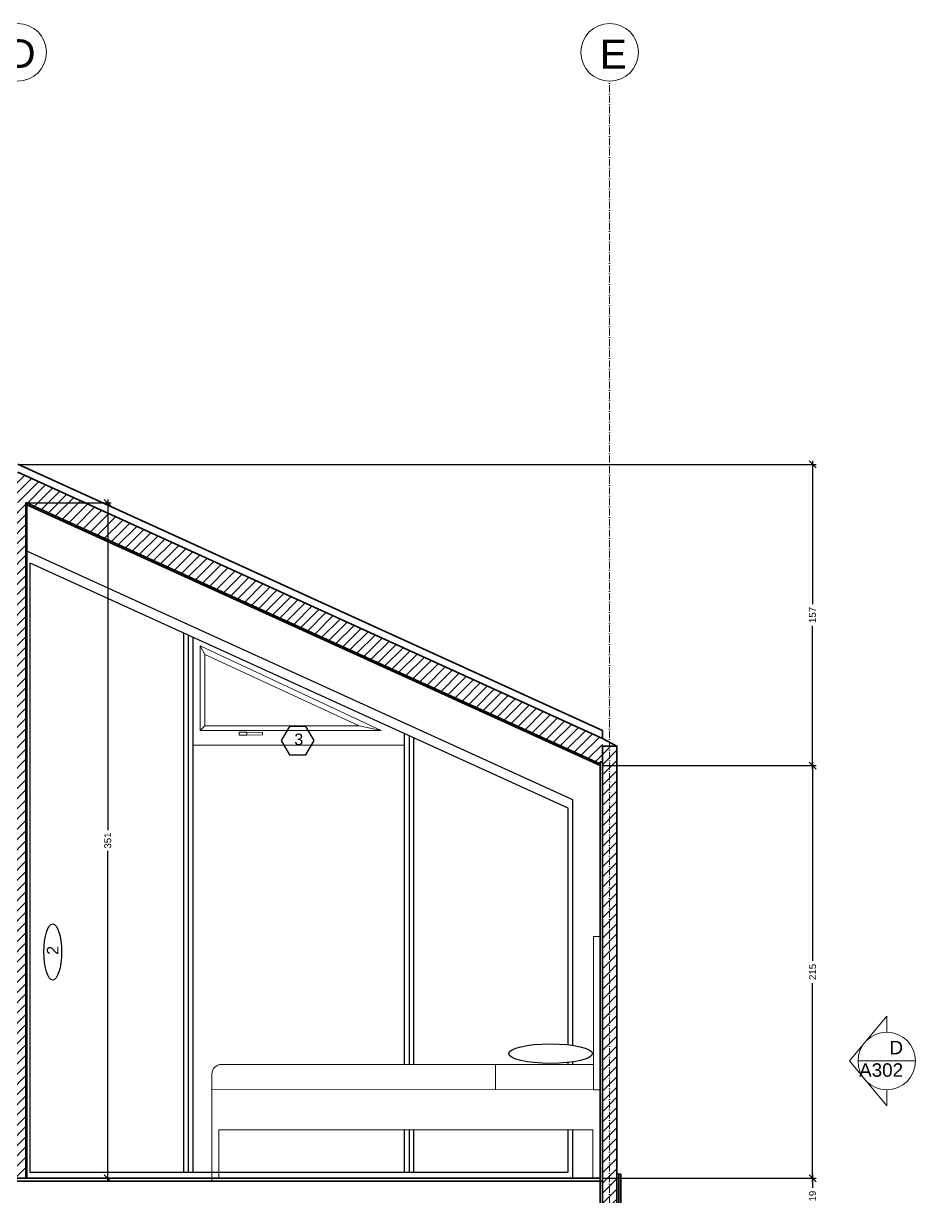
# Model space of a CAD drawing. Header units: inches. Extents: x 688 to 2880, y 906 to 1934.
# Drawn here: x 1184 to 1647, y 1315 to 1924 of the extents above; entities that cross this region are included whole.
import ezdxf

# ---------------------------------------------------------------- set-up
doc = ezdxf.new("R2010")
doc.units = ezdxf.units.IN
doc.header["$MEASUREMENT"] = 0
doc.linetypes.add('ACAD_ISO10W100', pattern=[18, 12, -3, 0, -3])
doc.linetypes.add('AUSGEZOGEN', pattern=[0])
for name, color, linetype, lineweight in [('ARREDI', 8, 'Continuous', 18), ('CAMPITURE', 7, 'Continuous', 25), ('INFISSI', 130, 'Continuous', 13), ('NUMERAZIONE', 30, 'Continuous', 25), ('quote nuove', 253, 'Continuous', 18), ('STRUTTURA', 7, 'Continuous', 35)]:
    doc.layers.add(name, color=color, linetype=linetype, lineweight=lineweight)
doc.styles.add('ARIAL', font='Arial.ttf')
doc.styles.get("Standard").update_dxf_attribs({"font": 'Arial.ttf'})
doc.dimstyles.new('TICK_36', dxfattribs={"dimtxt": 3.6, "dimasz": 3.6, "dimexe": 1.8, "dimexo": 1.2, "dimgap": 1.8, "dimtad": 0, "dimdec": 0, "dimzin": 0, "dimdsep": 46, "dimtxsty": 'ARIAL', "dimblk": 'OBLIQUE', "dimcen": 1.8, "dimdle": 1.8, "dimclrd": 256, "dimclrt": 256, "dimadec": 0, "dimazin": 0, "dimtfac": 1, "dimtdec": 0, "dimtmove": 1, "dimatfit": 3, "dimldrblk": 'OPEN90', "dimfxl": 1, "dimtfill": 1, "dimtolj": 1, "dimtzin": 0, "dimarcsym": 0})

# ---------------------------------------------------------------- blocks, each defined once
blk = doc.blocks.new('_Oblique')
at = {"color": 0, "linetype": 'ByBlock', "lineweight": -2}
blk.add_line((-0.5, -0.5), (0.5, 0.5), dxfattribs=at)
blk = doc.blocks.new('*D49')
at = {"layer": 'quote nuove', "lineweight": -2, "transparency": 16777216}
for p, q in [((1227.6, 1677.15), (1227.6, 1505.23)), ((1227.6, 1322.5), (1227.6, 1494.41))]:
    blk.add_line(p, q, dxfattribs=at)
at = {"layer": 'quote nuove', "color": 0, "lineweight": -2, "transparency": 16777216}
for p, q in [((1186.73, 1675.35), (1229.4, 1675.35)), ((1185.73, 1324.3), (1229.4, 1324.3))]:
    blk.add_line(p, q, dxfattribs=at)
at = {"layer": 'quote nuove', "lineweight": -2, "transparency": 16777216, "xscale": 3.6, "yscale": 3.6, "zscale": 3.6}
for p, rotation in [((1227.6, 1675.35), 90), ((1227.6, 1324.3), 270)]:
    blk.add_blockref('_Oblique', p, dxfattribs=dict(at, rotation=rotation))
at = {"layer": 'quote nuove', "transparency": 16777216, "insert": (1227.6, 1499.82), "char_height": 3.6, "attachment_point": 5, "rotation": 90, "style": 'ARIAL', "bg_fill": 3, "box_fill_scale": 1.25, "bg_fill_color": 256, "bg_fill_true_color": 13158600, "bg_fill_transparency": 0}
blk.add_mtext('\\A1;351', dxfattribs=at)
blk = doc.blocks.new('_Open90')
at = {"color": 0, "linetype": 'ByBlock', "lineweight": -2}
for p, q in [((0, 0), (-1, 0)), ((-0.5, 0.5), (0, 0)), ((0, 0), (-0.5, -0.5))]:
    blk.add_line(p, q, dxfattribs=at)
blk = doc.blocks.new('*D51')
at = {"layer": 'quote nuove', "color": 0, "lineweight": -2, "transparency": 16777216}
for p, q in [((1484.67, 1324.31), (1595.77, 1324.31)), ((1484.73, 1305.8), (1595.77, 1305.8))]:
    blk.add_line(p, q, dxfattribs=at)
at = {"layer": 'quote nuove', "lineweight": -2, "transparency": 16777216}
for p, q in [((1593.97, 1326.11), (1593.97, 1319.26)), ((1593.97, 1304), (1593.97, 1310.85))]:
    blk.add_line(p, q, dxfattribs=at)
at = {"layer": 'quote nuove', "lineweight": -2, "transparency": 16777216, "xscale": 3.6, "yscale": 3.6, "zscale": 3.6}
for p, rotation in [((1593.97, 1324.31), 90), ((1593.97, 1305.8), 270)]:
    blk.add_blockref('_Oblique', p, dxfattribs=dict(at, rotation=rotation))
at = {"layer": 'quote nuove', "transparency": 16777216, "insert": (1593.97, 1315.05), "char_height": 3.6, "attachment_point": 5, "rotation": 90, "style": 'ARIAL', "bg_fill": 3, "box_fill_scale": 1.25, "bg_fill_color": 256, "bg_fill_true_color": 13158600, "bg_fill_transparency": 0}
blk.add_mtext('\\A1;19', dxfattribs=at)
blk = doc.blocks.new('*D52')
at = {"layer": 'quote nuove', "color": 0, "lineweight": -2, "transparency": 16777216}
for p, q in [((1484.73, 1538.79), (1595.77, 1538.79)), ((1484.73, 1324.31), (1595.77, 1324.31))]:
    blk.add_line(p, q, dxfattribs=at)
at = {"layer": 'quote nuove', "lineweight": -2, "transparency": 16777216}
for p, q in [((1593.97, 1540.59), (1593.97, 1437.38)), ((1593.97, 1322.51), (1593.97, 1425.72))]:
    blk.add_line(p, q, dxfattribs=at)
at = {"layer": 'quote nuove', "lineweight": -2, "transparency": 16777216, "xscale": 3.6, "yscale": 3.6, "zscale": 3.6}
for p, rotation in [((1593.97, 1538.79), 90), ((1593.97, 1324.31), 270)]:
    blk.add_blockref('_Oblique', p, dxfattribs=dict(at, rotation=rotation))
at = {"layer": 'quote nuove', "transparency": 16777216, "insert": (1593.97, 1431.55), "char_height": 3.6, "attachment_point": 5, "rotation": 90, "style": 'ARIAL', "bg_fill": 3, "box_fill_scale": 1.25, "bg_fill_color": 256, "bg_fill_true_color": 13158600, "bg_fill_transparency": 0}
blk.add_mtext('\\A1;215', dxfattribs=at)
blk = doc.blocks.new('*D54')
at = {"layer": 'quote nuove', "color": 0, "lineweight": -2, "transparency": 16777216}
for p, q in [((1181.97, 1695.33), (1595.77, 1695.33)), ((1485.93, 1538.79), (1595.77, 1538.79))]:
    blk.add_line(p, q, dxfattribs=at)
at = {"layer": 'quote nuove', "lineweight": -2, "transparency": 16777216}
for p, q in [((1593.97, 1697.13), (1593.97, 1622.67)), ((1593.97, 1536.99), (1593.97, 1611.46))]:
    blk.add_line(p, q, dxfattribs=at)
at = {"layer": 'quote nuove', "lineweight": -2, "transparency": 16777216, "xscale": 3.6, "yscale": 3.6, "zscale": 3.6}
for p, rotation in [((1593.97, 1695.33), 90), ((1593.97, 1538.79), 270)]:
    blk.add_blockref('_Oblique', p, dxfattribs=dict(at, rotation=rotation))
at = {"layer": 'quote nuove', "transparency": 16777216, "insert": (1593.97, 1617.06), "char_height": 3.6, "attachment_point": 5, "rotation": 90, "style": 'ARIAL', "bg_fill": 3, "box_fill_scale": 1.25, "bg_fill_color": 256, "bg_fill_true_color": 13158600, "bg_fill_transparency": 0}
blk.add_mtext('\\A1;157', dxfattribs=at)

msp = doc.modelspace()

# ---------------------------------------------------------------- hatches: boundary and pattern name
at = {"layer": 'CAMPITURE'}
h = msp.add_hatch(dxfattribs=at)
h.set_pattern_fill('ANSI31', color=0, scale=30)
h.set_pattern_definition([(45, (-1832.2036, -2403.4926), (-2.6516504, 2.6516504), [])])
h.paths.add_polyline_path([(1180.86, 1691.21), (864.13, 1549.48), (864.13, 1540.8), (871.63, 1540.8), (872.83, 1540.8), (872.83, 1539.68), (1176.03, 1675.35), (1176.03, 1675.8), (1177.03, 1675.8), (1177.03, 1675.68), (1184.53, 1675.68), (1185.53, 1675.68), (1185.53, 1675.35), (1483.53, 1539.66), (1483.53, 1540.8), (1484.73, 1540.8), (1484.73, 1549.48), (1484.73, 1552.85)])
h.paths.add_polyline_path([(1492.23, 1548.95), (1484.73, 1548.95), (1484.73, 1074.79), (1492.23, 1074.79)])

# ---------------------------------------------------------------- linework, layer by layer
at = {"layer": 'ARREDI'}
for p, q in [((1480.08, 1449.92), (1483.4, 1449.92)), ((1281.75, 1370.68), (1281.76, 1378.51)), ((1429.23, 1383.5), (1429.21, 1370.33)), ((1429.23, 1383.5), (1476.75, 1383.5)), ((1480.08, 1370.21), (1483.4, 1370.21)), ((1285.32, 1324.31), (1285.32, 1349.45)), ((1285.32, 1349.45), (1479.7, 1349.45)), ((1479.7, 1349.45), (1479.7, 1324.31))]:
    msp.add_line(p, q, dxfattribs=at)
at = {"layer": 'ARREDI', "lineweight": -2}
for p, q in [((1466.88, 1383.5), (1466.88, 1384.5)), ((1469.38, 1383.5), (1469.38, 1384.82))]:
    msp.add_line(p, q, dxfattribs=at)
at = {"layer": 'ARREDI', "lineweight": 0}
msp.add_line((1286.76, 1383.5), (1429.23, 1383.5), dxfattribs=at)
at = {"layer": 'ARREDI'}
for points in [[(1480.08, 1449.92), (1480.08, 1449.92), (1480.08, 1370.21), (1480.08, 1370.21)], [(1281.78, 1370.68), (1483.58, 1370.21), (1483.47, 1322.87), (1281.67, 1322.87)]]:
    msp.add_lwpolyline(points, close=True, dxfattribs=at)
msp.add_arc((1286.76, 1378.5), 5, 90, 179.9396, dxfattribs=at)
at = {"layer": 'ARREDI', "lineweight": -2}
msp.add_ellipse((1457.78, 1389.11), major_axis=(21.75, 0), ratio=0.233603, dxfattribs=at)
at = {"layer": 'INFISSI', "color": 4, "lineweight": -2}
for p, q in [((1469.38, 1521.07), (1185.53, 1650.24)), ((1187.2, 1327.24), (1187.2, 1643.99)), ((1466.88, 1516.71), (1187.2, 1643.97)), ((1267.2, 1327.26), (1267.2, 1607.58)), ((1269.63, 1327.26), (1269.63, 1606.48)), ((1272.05, 1327.27), (1272.05, 1605.37)), ((1381.83, 1383.5), (1381.83, 1555.41)), ((1381.83, 1555.41), (1381.83, 1555.41)), ((1384.39, 1383.5), (1384.38, 1554.25)), ((1384.38, 1554.25), (1384.38, 1554.25)), ((1386.69, 1383.5), (1386.69, 1553.21)), ((1469.38, 1393.41), (1469.38, 1521.07)), ((1466.89, 1393.73), (1466.88, 1516.71)), ((1466.89, 1383.5), (1466.89, 1384.5)), ((1469.38, 1383.5), (1469.38, 1384.82)), ((1381.83, 1327.26), (1381.83, 1349.45)), ((1384.39, 1327.26), (1384.39, 1349.45)), ((1386.69, 1327.26), (1386.69, 1349.45)), ((1466.89, 1327.27), (1466.89, 1349.45)), ((1469.39, 1324.31), (1469.39, 1349.45)), ((1466.61, 1327.27), (1187.2, 1327.24))]:
    msp.add_line(p, q, dxfattribs=at)
at = {"layer": 'INFISSI', "linetype": 'AUSGEZOGEN'}
for p, q in [((1386.69, 1553.2), (1272.05, 1605.36)), ((1272.05, 1605.36), (1272.05, 1549.35)), ((1369.78, 1556.97), (1275.71, 1601.1)), ((1275.71, 1601.1), (1275.71, 1557)), ((1358.36, 1559.44), (1278.15, 1596.48)), ((1278.15, 1596.48), (1278.15, 1559.44)), ((1275.71, 1557), (1369.78, 1556.97)), ((1278.15, 1559.44), (1358.36, 1559.44)), ((1299.92, 1556.22), (1295.89, 1556.22)), ((1295.89, 1554.61), (1295.89, 1556.22)), ((1307.97, 1555.97), (1299.92, 1556.22)), ((1299.92, 1554.61), (1299.92, 1556.22)), ((1299.92, 1554.61), (1307.97, 1554.85)), ((1307.97, 1554.85), (1307.97, 1555.97)), ((1299.92, 1554.61), (1295.89, 1554.61))]:
    msp.add_line(p, q, dxfattribs=at)
at = {"layer": 'INFISSI'}
for p, q in [((1275.71, 1601.1), (1278.15, 1596.48)), ((1275.71, 1557), (1278.15, 1559.44)), ((1369.78, 1556.97), (1358.36, 1559.44)), ((1272.05, 1549.35), (1381.83, 1549.35)), ((1476.75, 1383.5), (1480.08, 1383.5))]:
    msp.add_line(p, q, dxfattribs=at)
at = {"layer": 'NUMERAZIONE', "lineweight": 0}
for p, q in [((1613.14, 1385.26), (1632.54, 1408.5)), ((1632.54, 1400.21), (1632.54, 1408.5)), ((1613.14, 1385.26), (1632.54, 1362.02)), ((1617.58, 1385.26), (1647.49, 1385.26)), ((1632.54, 1362.02), (1632.54, 1370.31))]:
    msp.add_line(p, q, dxfattribs=at)
at = {"layer": 'NUMERAZIONE', "elevation": 1758.66}
msp.add_lwpolyline([(1334.9, 1551.78), (1330.62, 1559.19), (1322.07, 1559.19), (1317.8, 1551.78), (1322.07, 1544.38), (1330.62, 1544.38)], close=True, dxfattribs=at)
at = {"layer": 'NUMERAZIONE', "lineweight": 0}
msp.add_circle((1632.54, 1385.26), 14.95, dxfattribs=at)
at = {"layer": 'NUMERAZIONE'}
msp.add_ellipse((1198.98, 1441.93), major_axis=(0, 14.61), ratio=0.314087, dxfattribs=at)
at = {"layer": 'quote nuove', "color": 253, "linetype": 'ACAD_ISO10W100', "lineweight": 0, "ltscale": 0.3}
msp.add_line((1488.47, 1074.79), (1488.47, 1894.48), dxfattribs=at)
at = {"layer": 'quote nuove', "color": 253, "lineweight": 0}
for centre in [(1180.77, 1909.5), (1488.47, 1909.48)]:
    msp.add_circle(centre, 15, dxfattribs=at)
at = {"layer": 'STRUTTURA'}
for p, q in [((1484.73, 1552.85), (1492.23, 1548.95)), ((1484.73, 1540.8), (1483.53, 1540.8)), ((1492.2, 1540.8), (1492.23, 1536.33)), ((1492.23, 1326.4), (1492.23, 1536.33)), ((1176.03, 1324.3), (1185.99, 1324.3)), ((1185.53, 1324.3), (1483.47, 1324.31))]:
    msp.add_line(p, q, dxfattribs=at)
at = {"layer": 'STRUTTURA', "lineweight": -2}
for p, q in [((1267.1, 1322.8), (1267.1, 1322.87)), ((1269.52, 1322.8), (1269.52, 1322.87)), ((1271.95, 1322.8), (1271.95, 1322.87)), ((1361.05, 1322.8), (1360.9, 1322.87))]:
    msp.add_line(p, q, dxfattribs=at)
at = {"layer": 'STRUTTURA'}
for points in [[(1180.78, 1695.44), (1484.73, 1556.98), (1484.73, 1552.85), (1484.73, 1552.85)], [(1484.73, 1552.85), (1180.78, 1691.24)], [(1184.53, 1324.3), (1185.53, 1324.3), (1185.53, 1675.35)], [(1483.53, 1539.66), (1185.03, 1675.57)], [(1483.53, 1540.8), (1483.53, 1322.8), (1484.73, 1322.8), (1484.73, 1540.8)], [(1494.23, 1326.4), (1492.23, 1326.4)], [(1493.23, 1326.4), (1493.23, 1299.6)], [(1494.23, 1326.4), (1494.23, 1299.6)]]:
    msp.add_lwpolyline(points, dxfattribs=at)
for points in [[(1492.23, 1074.79), (1484.73, 1074.79), (1484.73, 1548.95), (1492.23, 1548.95)], [(871.63, 1322.8), (1483.53, 1322.8), (1483.53, 1306.87), (871.63, 1306.87)], [(1483.53, 1322.8), (1484.73, 1322.8), (1484.73, 1301.8), (1483.53, 1301.8)]]:
    msp.add_lwpolyline(points, close=True, dxfattribs=at)

# ---------------------------------------------------------------- texts
at = {"layer": 'NUMERAZIONE', "ltscale": 0.1, "insert": (1324.57, 1555.43, 1758.66), "char_height": 6, "attachment_point": 1}
msp.add_mtext_dynamic_manual_height_columns('3', width=0.5819, gutter_width=12.5, heights=[0], dxfattribs=at)
at = {"layer": 'NUMERAZIONE', "ltscale": 0.1, "insert": (1195.96, 1440.43), "char_height": 6, "attachment_point": 1, "rotation": 90}
msp.add_mtext_dynamic_manual_height_columns('2', width=0.5819, gutter_width=12.5, heights=[0], dxfattribs=at)
at = {"layer": 'NUMERAZIONE', "lineweight": 0, "insert": (1641, 1376.96), "char_height": 7, "attachment_point": 9}
msp.add_mtext_dynamic_manual_height_columns('   D\\PA302', width=18.8196, gutter_width=12.5, heights=[0], dxfattribs=at)
at = {"layer": 'quote nuove', "color": 253, "lineweight": 0, "char_height": 15, "attachment_point": 1}
for s, insert in [('D', (1174.97, 1916.39)), ('E', (1483.38, 1916.07))]:
    msp.add_mtext_dynamic_manual_height_columns(s, width=15.1923, gutter_width=12.5, heights=[0], dxfattribs=dict(at, insert=insert))

# ---------------------------------------------------------------- next in the draw order: dimensions: what is measured, and where the dimension line sits
at = {"layer": 'quote nuove'}
for base, p1, p2, picture, middle in [((1227.6, 1324.3), (1185.53, 1675.35), (1184.53, 1324.3), '*D49', (1227.6, 1499.82)), ((1593.97, 1324.31), (1483.53, 1305.8), (1483.47, 1324.31), '*D51', (1593.97, 1315.05))]:
    dim = msp.add_linear_dim(base=base, p1=p1, p2=p2, angle=90, dimstyle='TICK_36', dxfattribs=at)
    dim.commit()
    dim.dimension.update_dxf_attribs({"geometry": picture, "text_midpoint": middle})

# ---------------------------------------------------------------- next in the draw order: hatches: boundary and pattern name
at = {"layer": 'CAMPITURE'}
h = msp.add_hatch(dxfattribs=at)
h.set_pattern_fill('ANSI31', color=0, scale=30)
h.set_pattern_definition([(45, (-1832.195, -2153.98), (-2.6516504, 2.6516504), [])])
h.paths.add_polyline_path([(1185, 1675.7), (1176.97, 1675.69), (1177.03, 1324.3), (1185.06, 1324.3)])

# ---------------------------------------------------------------- next in the draw order: linework, layer by layer
at = {"layer": 'STRUTTURA'}
msp.add_line((1185.03, 1675.57), (1185.02, 1324.3), dxfattribs=at)
msp.add_lwpolyline([(1483.53, 1538.79), (1185.53, 1674.26)], dxfattribs=at)

# ---------------------------------------------------------------- next in the draw order: dimensions: what is measured, and where the dimension line sits
at = {"layer": 'quote nuove'}
dim = msp.add_linear_dim(base=(1593.97, 1538.79), p1=(1483.53, 1324.31), p2=(1483.53, 1538.79), angle=90, text='215', dimstyle='TICK_36', dxfattribs=at)
dim.commit()
dim.dimension.update_dxf_attribs({"geometry": '*D52', "text_midpoint": (1593.97, 1431.55)})

# ---------------------------------------------------------------- next in the draw order: dimensions: what is measured, and where the dimension line sits
dim = msp.add_linear_dim(base=(1593.97, 1695.33), p1=(1484.73, 1538.79), p2=(1180.77, 1695.33), angle=90, dimstyle='TICK_36', dxfattribs=at)
dim.commit()
dim.dimension.update_dxf_attribs({"geometry": '*D54', "text_midpoint": (1593.97, 1617.06)})

doc.saveas('drawing.dxf')
